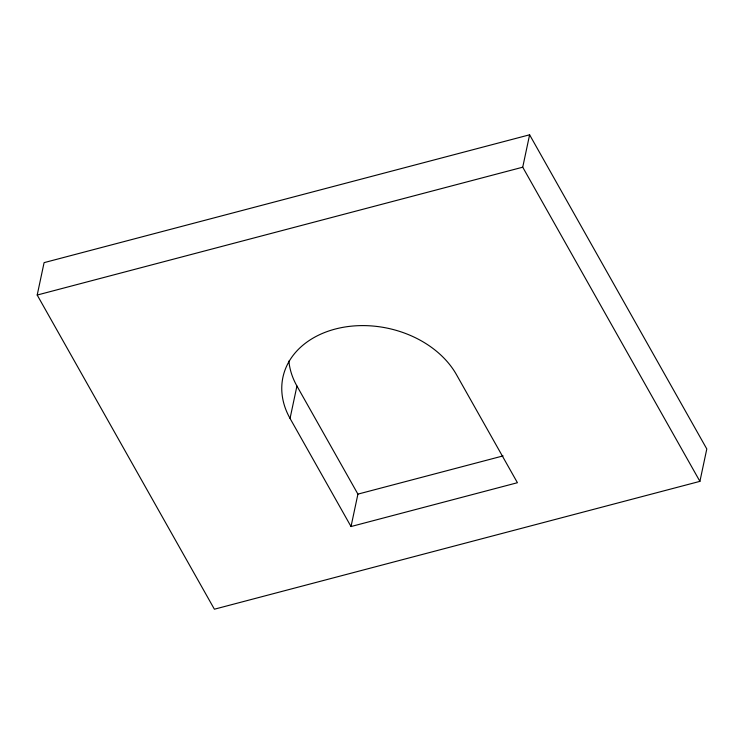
<?xml version="1.0" encoding="UTF-8"?>
<svg xmlns="http://www.w3.org/2000/svg" width="744" height="744" viewBox="0 0 744 744"><rect width="100%" height="100%" fill="white"/><g stroke="black" fill="none" stroke-linecap="round" stroke-linejoin="round"><path stroke-width="1.12" d="M37.2 295.043L44.091 262.641L529.607 134.794L706.8 448.958L699.909 481.359L214.393 609.206L37.2 295.043L522.725 167.195L529.607 134.794M290.048 418.426A92.349 69.796 12 0 1 335.2 329.062A92.349 69.796 12 0 1 456.444 374.613L517.424 482.716L351.019 526.538L290.048 418.426L296.93 386.024A92.349 69.796 12 0 1 288.886 361.063M351.019 526.538L357.911 494.128L296.93 386.024M357.911 494.128L503.093 455.905M522.725 167.195L699.909 481.359"/></g></svg>
